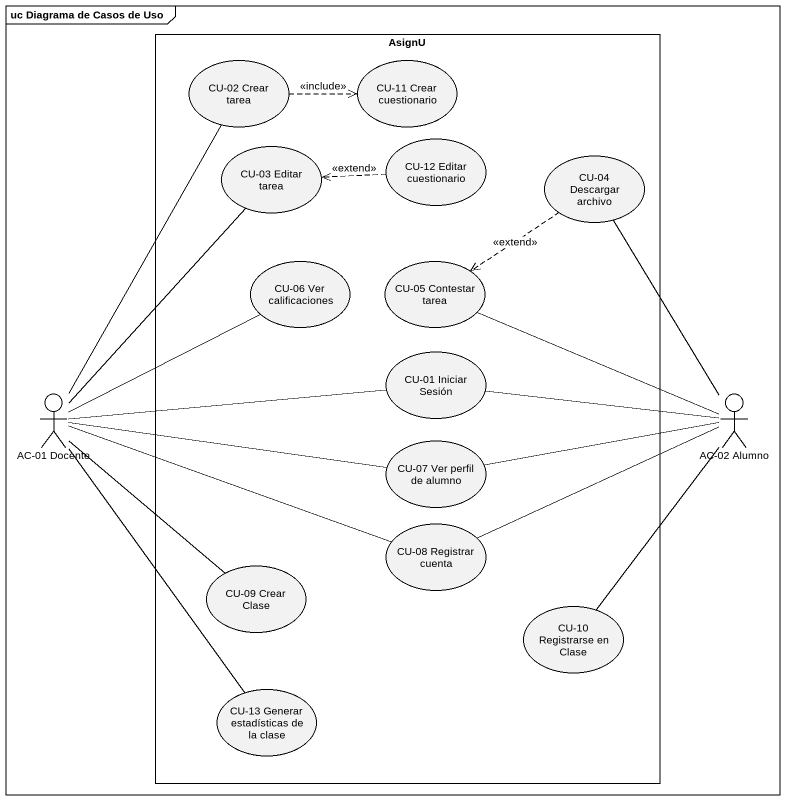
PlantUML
@startuml
mainframe uc Diagrama de Casos de Uso
rectangle AsignU {
  usecase "CU-02 Crear tarea" as CU_02_Crear_tarea
  usecase "CU-11 Crear cuestionario" as CU_11_Crear_cuestionario
  usecase "CU-03 Editar tarea" as CU_03_Editar_tarea
  usecase "CU-12 Editar cuestionario" as CU_12_Editar_cuestionario
  usecase "CU-04 Descargar archivo" as CU_04_Descargar_archivo
  usecase "CU-06 Ver calificaciones" as CU_06_Ver_calificaciones
  usecase "CU-05 Contestar tarea" as CU_05_Contestar_tarea
  usecase "CU-01 Iniciar Sesión" as CU_01_Iniciar_Sesión
  usecase "CU-07 Ver perfil de alumno" as CU_07_Ver_perfil_de_alumno
  usecase "CU-08 Registrar cuenta" as CU_08_Registrar_cuenta
  usecase "CU-09 Crear Clase" as CU_09_Crear_Clase
  usecase "CU-10 Registrarse en Clase" as CU_10_Registrarse_en_Clase
  usecase "CU-13 Generar estadísticas de la clase" as CU_13_Generar_estadísticas
}
actor "AC-01 Docente" as AC_01_Docente
actor "AC-02 Alumno" as AC_02_Alumno
CU_02_Crear_tarea .right.> CU_11_Crear_cuestionario : <<include>>
CU_02_Crear_tarea -- AC_01_Docente
CU_03_Editar_tarea -- AC_01_Docente
CU_12_Editar_cuestionario .left.> CU_03_Editar_tarea : <<extend>>
CU_04_Descargar_archivo ..> CU_05_Contestar_tarea : <<extend>>
CU_04_Descargar_archivo -- AC_02_Alumno
CU_06_Ver_calificaciones -left- AC_01_Docente
CU_05_Contestar_tarea -right- AC_02_Alumno
AC_01_Docente -right- CU_01_Iniciar_Sesión
AC_01_Docente -right- CU_07_Ver_perfil_de_alumno
AC_01_Docente -right- CU_08_Registrar_cuenta
AC_01_Docente -- CU_09_Crear_Clase
AC_01_Docente -- CU_13_Generar_estadísticas
AC_02_Alumno -left- CU_01_Iniciar_Sesión
AC_02_Alumno -left- CU_07_Ver_perfil_de_alumno
AC_02_Alumno -left- CU_08_Registrar_cuenta
AC_02_Alumno -- CU_10_Registrarse_en_Clase
@enduml
